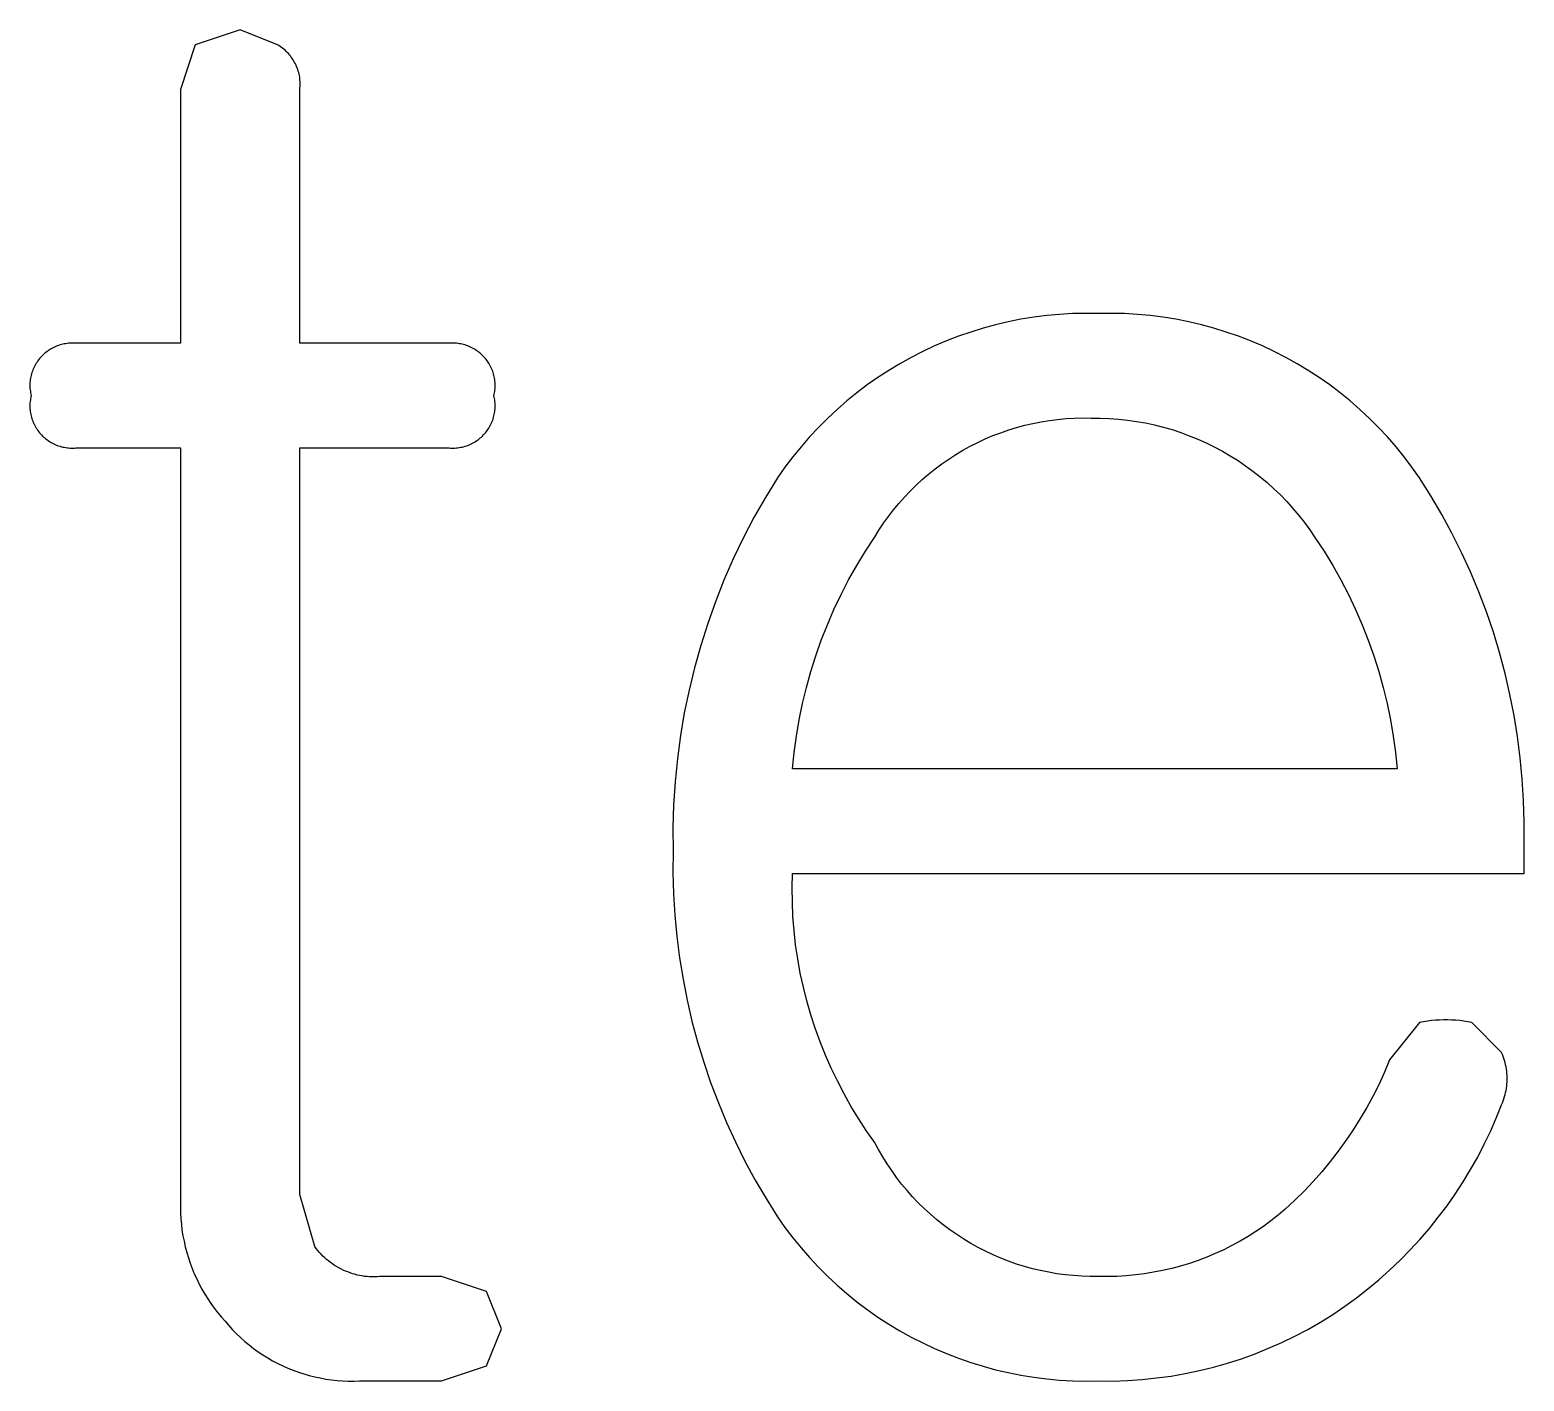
# Model space of a CAD drawing. Header units: millimetres. Extents: x 3033 to 5773, y 123 to 1487.
# Drawn here: x 5426.61 to 5436.93, y 247.4 to 256.73 of the extents above; entities that cross this region are included whole.
import ezdxf

# ---------------------------------------------------------------- set-up
doc = ezdxf.new("R2010")
doc.units = ezdxf.units.MM
doc.header["$MEASUREMENT"] = 0
doc.layers.add('TEX', color=70, linetype='Continuous')

msp = doc.modelspace()

# ---------------------------------------------------------------- linework, layer by layer
at = {"layer": 'TEX'}
for p, q in [((5428.063, 256.728), (5427.753, 256.624)), ((5428.32, 256.624), (5428.063, 256.728)), ((5427.753, 256.624), (5427.65, 256.315)), ((5428.33, 256.619), (5428.32, 256.624)), ((5428.339, 256.613), (5428.33, 256.619)), ((5428.348, 256.607), (5428.339, 256.613)), ((5428.356, 256.601), (5428.348, 256.607)), ((5428.365, 256.594), (5428.356, 256.601)), ((5428.373, 256.587), (5428.365, 256.594)), ((5428.381, 256.579), (5428.373, 256.587)), ((5428.388, 256.572), (5428.381, 256.579)), ((5428.396, 256.564), (5428.388, 256.572)), ((5428.403, 256.556), (5428.396, 256.564)), ((5428.41, 256.548), (5428.403, 256.556)), ((5428.416, 256.539), (5428.41, 256.548)), ((5428.423, 256.53), (5428.416, 256.539)), ((5428.429, 256.521), (5428.423, 256.53)), ((5428.434, 256.512), (5428.429, 256.521)), ((5428.439, 256.503), (5428.434, 256.512)), ((5428.444, 256.493), (5428.439, 256.503)), ((5428.449, 256.483), (5428.444, 256.493)), ((5428.453, 256.474), (5428.449, 256.483)), ((5428.457, 256.464), (5428.453, 256.474)), ((5428.461, 256.453), (5428.457, 256.464)), ((5428.464, 256.443), (5428.461, 256.453)), ((5428.467, 256.433), (5428.464, 256.443)), ((5428.47, 256.422), (5428.467, 256.433)), ((5428.472, 256.412), (5428.47, 256.422)), ((5428.474, 256.401), (5428.472, 256.412)), ((5428.475, 256.39), (5428.474, 256.401)), ((5428.476, 256.38), (5428.475, 256.39)), ((5428.475, 256.315), (5428.476, 256.326)), ((5428.477, 256.369), (5428.476, 256.38)), ((5428.476, 256.326), (5428.477, 256.337)), ((5428.477, 256.358), (5428.477, 256.369)), ((5428.477, 256.347), (5428.477, 256.358)), ((5428.477, 256.337), (5428.477, 256.347)), ((5427.65, 256.315), (5427.65, 254.563)), ((5428.475, 254.563), (5428.475, 256.315)), ((5433.28, 254.691), (5433.194, 254.668)), ((5433.367, 254.712), (5433.28, 254.691)), ((5433.455, 254.729), (5433.367, 254.712)), ((5433.544, 254.743), (5433.455, 254.729)), ((5433.633, 254.755), (5433.544, 254.743)), ((5433.722, 254.763), (5433.633, 254.755)), ((5433.811, 254.768), (5433.722, 254.763)), ((5433.901, 254.77), (5433.811, 254.768)), ((5433.99, 254.769), (5433.901, 254.77)), ((5434.08, 254.77), (5433.99, 254.769)), ((5434.17, 254.768), (5434.08, 254.77)), ((5434.259, 254.763), (5434.17, 254.768)), ((5434.348, 254.755), (5434.259, 254.763)), ((5434.437, 254.743), (5434.348, 254.755)), ((5434.525, 254.729), (5434.437, 254.743)), ((5434.613, 254.712), (5434.525, 254.729)), ((5434.701, 254.691), (5434.613, 254.712)), ((5434.787, 254.668), (5434.701, 254.691)), ((5432.94, 254.58), (5432.858, 254.545)), ((5433.024, 254.612), (5432.94, 254.58)), ((5433.108, 254.641), (5433.024, 254.612)), ((5433.194, 254.668), (5433.108, 254.641)), ((5434.873, 254.641), (5434.787, 254.668)), ((5434.957, 254.612), (5434.873, 254.641)), ((5435.041, 254.58), (5434.957, 254.612)), ((5435.123, 254.545), (5435.041, 254.58)), ((5426.684, 254.466), (5426.678, 254.458)), ((5426.691, 254.473), (5426.684, 254.466)), ((5426.698, 254.48), (5426.691, 254.473)), ((5426.705, 254.487), (5426.698, 254.48)), ((5426.713, 254.494), (5426.705, 254.487)), ((5426.721, 254.5), (5426.713, 254.494)), ((5426.729, 254.507), (5426.721, 254.5)), ((5426.737, 254.512), (5426.729, 254.507)), ((5426.745, 254.518), (5426.737, 254.512)), ((5426.754, 254.523), (5426.745, 254.518)), ((5426.763, 254.528), (5426.754, 254.523)), ((5426.772, 254.533), (5426.763, 254.528)), ((5426.781, 254.537), (5426.772, 254.533)), ((5426.79, 254.541), (5426.781, 254.537)), ((5426.8, 254.545), (5426.79, 254.541)), ((5426.809, 254.548), (5426.8, 254.545)), ((5426.819, 254.552), (5426.809, 254.548)), ((5426.828, 254.554), (5426.819, 254.552)), ((5426.838, 254.557), (5426.828, 254.554)), ((5426.848, 254.559), (5426.838, 254.557)), ((5426.858, 254.56), (5426.848, 254.559)), ((5426.868, 254.562), (5426.858, 254.56)), ((5426.878, 254.563), (5426.868, 254.562)), ((5426.888, 254.563), (5426.878, 254.563)), ((5426.898, 254.564), (5426.888, 254.563)), ((5426.908, 254.564), (5426.898, 254.564)), ((5426.918, 254.563), (5426.908, 254.564)), ((5426.929, 254.563), (5426.918, 254.563)), ((5427.65, 254.563), (5426.929, 254.563)), ((5429.506, 254.563), (5428.475, 254.563)), ((5429.516, 254.563), (5429.506, 254.563)), ((5429.526, 254.564), (5429.516, 254.563)), ((5429.536, 254.564), (5429.526, 254.564)), ((5429.546, 254.563), (5429.536, 254.564)), ((5429.556, 254.563), (5429.546, 254.563)), ((5429.566, 254.562), (5429.556, 254.563)), ((5429.576, 254.56), (5429.566, 254.562)), ((5429.586, 254.559), (5429.576, 254.56)), ((5429.596, 254.557), (5429.586, 254.559)), ((5429.606, 254.554), (5429.596, 254.557)), ((5429.616, 254.552), (5429.606, 254.554)), ((5429.625, 254.548), (5429.616, 254.552)), ((5429.635, 254.545), (5429.625, 254.548)), ((5429.644, 254.541), (5429.635, 254.545)), ((5429.654, 254.537), (5429.644, 254.541)), ((5429.663, 254.533), (5429.654, 254.537)), ((5429.672, 254.528), (5429.663, 254.533)), ((5429.68, 254.523), (5429.672, 254.528)), ((5429.689, 254.518), (5429.68, 254.523)), ((5429.697, 254.512), (5429.689, 254.518)), ((5429.706, 254.507), (5429.697, 254.512)), ((5429.714, 254.5), (5429.706, 254.507)), ((5429.721, 254.494), (5429.714, 254.5)), ((5429.729, 254.487), (5429.721, 254.494)), ((5429.736, 254.48), (5429.729, 254.487)), ((5429.743, 254.473), (5429.736, 254.48)), ((5429.75, 254.466), (5429.743, 254.473)), ((5429.757, 254.458), (5429.75, 254.466)), ((5432.697, 254.466), (5432.619, 254.422)), ((5432.777, 254.507), (5432.697, 254.466)), ((5432.858, 254.545), (5432.777, 254.507)), ((5435.204, 254.507), (5435.123, 254.545)), ((5435.284, 254.466), (5435.204, 254.507)), ((5435.362, 254.422), (5435.284, 254.466)), ((5426.625, 254.361), (5426.622, 254.352)), ((5426.628, 254.371), (5426.625, 254.361)), ((5426.631, 254.38), (5426.628, 254.371)), ((5426.635, 254.39), (5426.631, 254.38)), ((5426.64, 254.399), (5426.635, 254.39)), ((5426.644, 254.408), (5426.64, 254.399)), ((5426.649, 254.417), (5426.644, 254.408)), ((5426.654, 254.425), (5426.649, 254.417)), ((5426.66, 254.434), (5426.654, 254.425)), ((5426.665, 254.442), (5426.66, 254.434)), ((5426.671, 254.45), (5426.665, 254.442)), ((5426.678, 254.458), (5426.671, 254.45)), ((5429.763, 254.45), (5429.757, 254.458)), ((5429.769, 254.442), (5429.763, 254.45)), ((5429.775, 254.434), (5429.769, 254.442)), ((5429.78, 254.425), (5429.775, 254.434)), ((5429.785, 254.417), (5429.78, 254.425)), ((5429.79, 254.408), (5429.785, 254.417)), ((5429.795, 254.399), (5429.79, 254.408)), ((5429.799, 254.39), (5429.795, 254.399)), ((5429.803, 254.38), (5429.799, 254.39)), ((5429.807, 254.371), (5429.803, 254.38)), ((5429.81, 254.361), (5429.807, 254.371)), ((5429.813, 254.352), (5429.81, 254.361)), ((5432.542, 254.376), (5432.467, 254.327)), ((5432.619, 254.422), (5432.542, 254.376)), ((5435.439, 254.376), (5435.362, 254.422)), ((5435.514, 254.327), (5435.439, 254.376)), ((5426.612, 254.302), (5426.611, 254.292)), ((5426.611, 254.292), (5426.611, 254.282)), ((5426.611, 254.282), (5426.611, 254.272)), ((5426.611, 254.272), (5426.611, 254.262)), ((5426.611, 254.262), (5426.611, 254.252)), ((5426.613, 254.312), (5426.612, 254.302)), ((5426.615, 254.322), (5426.613, 254.312)), ((5426.617, 254.332), (5426.615, 254.322)), ((5426.619, 254.342), (5426.617, 254.332)), ((5426.622, 254.352), (5426.619, 254.342)), ((5429.815, 254.342), (5429.813, 254.352)), ((5429.818, 254.332), (5429.815, 254.342)), ((5429.819, 254.322), (5429.818, 254.332)), ((5429.821, 254.312), (5429.819, 254.322)), ((5429.822, 254.302), (5429.821, 254.312)), ((5429.823, 254.292), (5429.822, 254.302)), ((5429.824, 254.282), (5429.823, 254.292)), ((5429.823, 254.252), (5429.824, 254.262)), ((5429.824, 254.272), (5429.824, 254.282)), ((5429.824, 254.262), (5429.824, 254.272)), ((5432.393, 254.276), (5432.322, 254.222)), ((5432.467, 254.327), (5432.393, 254.276)), ((5435.587, 254.276), (5435.514, 254.327)), ((5435.659, 254.222), (5435.587, 254.276)), ((5426.611, 254.252), (5426.612, 254.242)), ((5426.612, 254.162), (5426.611, 254.152)), ((5426.612, 254.242), (5426.614, 254.231)), ((5426.614, 254.172), (5426.612, 254.162)), ((5426.614, 254.231), (5426.615, 254.222)), ((5426.615, 254.182), (5426.614, 254.172)), ((5426.615, 254.222), (5426.617, 254.212)), ((5426.617, 254.192), (5426.615, 254.182)), ((5426.617, 254.212), (5426.619, 254.202)), ((5426.619, 254.202), (5426.617, 254.192)), ((5429.815, 254.202), (5429.817, 254.212)), ((5429.817, 254.192), (5429.815, 254.202)), ((5429.817, 254.212), (5429.819, 254.222)), ((5429.819, 254.182), (5429.817, 254.192)), ((5429.819, 254.222), (5429.821, 254.231)), ((5429.821, 254.172), (5429.819, 254.182)), ((5429.821, 254.231), (5429.822, 254.242)), ((5429.822, 254.162), (5429.821, 254.172)), ((5429.822, 254.242), (5429.823, 254.252)), ((5429.823, 254.152), (5429.822, 254.162)), ((5432.252, 254.165), (5432.185, 254.107)), ((5432.322, 254.222), (5432.252, 254.165)), ((5435.729, 254.165), (5435.659, 254.222)), ((5435.796, 254.107), (5435.729, 254.165)), ((5426.611, 254.152), (5426.611, 254.142)), ((5426.611, 254.142), (5426.611, 254.132)), ((5426.611, 254.132), (5426.611, 254.122)), ((5426.611, 254.122), (5426.611, 254.112)), ((5426.611, 254.112), (5426.612, 254.102)), ((5426.612, 254.102), (5426.613, 254.092)), ((5426.613, 254.092), (5426.615, 254.082)), ((5426.615, 254.082), (5426.617, 254.072)), ((5426.617, 254.072), (5426.619, 254.062)), ((5426.619, 254.062), (5426.622, 254.052)), ((5426.622, 254.052), (5426.625, 254.042)), ((5429.81, 254.042), (5429.813, 254.052)), ((5429.813, 254.052), (5429.815, 254.062)), ((5429.815, 254.062), (5429.818, 254.072)), ((5429.818, 254.072), (5429.819, 254.082)), ((5429.819, 254.082), (5429.821, 254.092)), ((5429.821, 254.092), (5429.822, 254.102)), ((5429.822, 254.102), (5429.823, 254.112)), ((5429.824, 254.142), (5429.823, 254.152)), ((5429.823, 254.112), (5429.824, 254.122)), ((5429.824, 254.132), (5429.824, 254.142)), ((5429.824, 254.122), (5429.824, 254.132)), ((5432.185, 254.107), (5432.119, 254.045)), ((5435.862, 254.045), (5435.796, 254.107)), ((5426.625, 254.042), (5426.628, 254.033)), ((5426.628, 254.033), (5426.631, 254.023)), ((5426.631, 254.023), (5426.635, 254.014)), ((5426.635, 254.014), (5426.64, 254.005)), ((5426.64, 254.005), (5426.644, 253.996)), ((5426.644, 253.996), (5426.649, 253.987)), ((5426.649, 253.987), (5426.654, 253.978)), ((5426.654, 253.978), (5426.66, 253.97)), ((5426.66, 253.97), (5426.665, 253.961)), ((5426.665, 253.961), (5426.671, 253.953)), ((5426.671, 253.953), (5426.678, 253.945)), ((5429.757, 253.945), (5429.763, 253.953)), ((5429.763, 253.953), (5429.769, 253.961)), ((5429.769, 253.961), (5429.775, 253.97)), ((5429.775, 253.97), (5429.78, 253.978)), ((5429.78, 253.978), (5429.785, 253.987)), ((5429.785, 253.987), (5429.79, 253.996)), ((5429.79, 253.996), (5429.795, 254.005)), ((5429.795, 254.005), (5429.799, 254.014)), ((5429.799, 254.014), (5429.803, 254.023)), ((5429.803, 254.023), (5429.807, 254.033)), ((5429.807, 254.033), (5429.81, 254.042)), ((5432.056, 253.982), (5431.995, 253.917)), ((5432.119, 254.045), (5432.056, 253.982)), ((5433.315, 253.946), (5433.37, 253.965)), ((5433.37, 253.965), (5433.425, 253.982)), ((5433.425, 253.982), (5433.481, 253.997)), ((5433.481, 253.997), (5433.537, 254.01)), ((5433.537, 254.01), (5433.594, 254.021)), ((5433.594, 254.021), (5433.651, 254.031)), ((5433.651, 254.031), (5433.708, 254.038)), ((5433.708, 254.038), (5433.766, 254.043)), ((5433.766, 254.043), (5433.823, 254.046)), ((5433.823, 254.046), (5433.881, 254.048)), ((5433.881, 254.048), (5433.939, 254.047)), ((5433.939, 254.047), (5434.002, 254.047)), ((5434.002, 254.047), (5434.065, 254.044)), ((5434.065, 254.044), (5434.128, 254.04)), ((5434.128, 254.04), (5434.191, 254.033)), ((5434.191, 254.033), (5434.253, 254.024)), ((5434.253, 254.024), (5434.315, 254.013)), ((5434.315, 254.013), (5434.377, 254)), ((5434.377, 254), (5434.438, 253.984)), ((5434.438, 253.984), (5434.498, 253.967)), ((5434.498, 253.967), (5434.558, 253.947)), ((5435.925, 253.982), (5435.862, 254.045)), ((5435.986, 253.917), (5435.925, 253.982)), ((5426.678, 253.945), (5426.684, 253.938)), ((5426.684, 253.938), (5426.691, 253.93)), ((5426.691, 253.93), (5426.698, 253.923)), ((5426.698, 253.923), (5426.705, 253.916)), ((5426.705, 253.916), (5426.713, 253.91)), ((5426.713, 253.91), (5426.721, 253.903)), ((5426.721, 253.903), (5426.729, 253.897)), ((5426.729, 253.897), (5426.737, 253.891)), ((5426.737, 253.891), (5426.745, 253.886)), ((5426.745, 253.886), (5426.754, 253.88)), ((5426.754, 253.88), (5426.763, 253.875)), ((5426.763, 253.875), (5426.772, 253.871)), ((5426.772, 253.871), (5426.781, 253.866)), ((5426.781, 253.866), (5426.79, 253.862)), ((5426.79, 253.862), (5426.8, 253.858)), ((5426.8, 253.858), (5426.809, 253.855)), ((5426.809, 253.855), (5426.819, 253.852)), ((5426.819, 253.852), (5426.828, 253.849)), ((5426.828, 253.849), (5426.838, 253.847)), ((5426.838, 253.847), (5426.848, 253.845)), ((5426.848, 253.845), (5426.858, 253.843)), ((5429.576, 253.843), (5429.586, 253.845)), ((5429.586, 253.845), (5429.596, 253.847)), ((5429.596, 253.847), (5429.606, 253.849)), ((5429.606, 253.849), (5429.616, 253.852)), ((5429.616, 253.852), (5429.625, 253.855)), ((5429.625, 253.855), (5429.635, 253.858)), ((5429.635, 253.858), (5429.644, 253.862)), ((5429.644, 253.862), (5429.654, 253.866)), ((5429.654, 253.866), (5429.663, 253.871)), ((5429.663, 253.871), (5429.672, 253.875)), ((5429.672, 253.875), (5429.68, 253.88)), ((5429.68, 253.88), (5429.689, 253.886)), ((5429.689, 253.886), (5429.697, 253.891)), ((5429.697, 253.891), (5429.706, 253.897)), ((5429.706, 253.897), (5429.714, 253.903)), ((5429.714, 253.903), (5429.721, 253.91)), ((5429.721, 253.91), (5429.729, 253.916)), ((5429.729, 253.916), (5429.736, 253.923)), ((5429.736, 253.923), (5429.743, 253.93)), ((5429.743, 253.93), (5429.75, 253.938)), ((5429.75, 253.938), (5429.757, 253.945)), ((5431.936, 253.849), (5431.879, 253.78)), ((5431.995, 253.917), (5431.936, 253.849)), ((5433.054, 253.825), (5433.104, 253.852)), ((5433.104, 253.852), (5433.156, 253.879)), ((5433.156, 253.879), (5433.208, 253.903)), ((5433.208, 253.903), (5433.261, 253.926)), ((5433.261, 253.926), (5433.315, 253.946)), ((5434.558, 253.947), (5434.617, 253.925)), ((5434.617, 253.925), (5434.676, 253.901)), ((5434.676, 253.901), (5434.733, 253.876)), ((5434.733, 253.876), (5434.79, 253.848)), ((5434.79, 253.848), (5434.846, 253.818)), ((5436.045, 253.849), (5435.986, 253.917)), ((5436.101, 253.78), (5436.045, 253.849)), ((5426.858, 253.843), (5426.868, 253.842)), ((5426.868, 253.842), (5426.878, 253.841)), ((5426.878, 253.841), (5426.888, 253.84)), ((5426.888, 253.84), (5426.898, 253.84)), ((5426.898, 253.84), (5426.908, 253.84)), ((5426.908, 253.84), (5426.918, 253.84)), ((5426.918, 253.84), (5426.929, 253.841)), ((5426.929, 253.841), (5427.65, 253.841)), ((5427.65, 253.841), (5427.65, 248.635)), ((5428.475, 248.686), (5428.475, 253.841)), ((5428.475, 253.841), (5429.506, 253.841)), ((5429.506, 253.841), (5429.516, 253.84)), ((5429.516, 253.84), (5429.526, 253.84)), ((5429.526, 253.84), (5429.536, 253.84)), ((5429.536, 253.84), (5429.546, 253.84)), ((5429.546, 253.84), (5429.556, 253.841)), ((5429.556, 253.841), (5429.566, 253.842)), ((5429.566, 253.842), (5429.576, 253.843)), ((5431.879, 253.78), (5431.825, 253.708)), ((5432.908, 253.731), (5432.956, 253.764)), ((5432.956, 253.764), (5433.004, 253.795)), ((5433.004, 253.795), (5433.054, 253.825)), ((5434.846, 253.818), (5434.9, 253.787)), ((5434.9, 253.787), (5434.954, 253.753)), ((5434.954, 253.753), (5435.006, 253.718)), ((5436.155, 253.708), (5436.101, 253.78)), ((5431.825, 253.708), (5431.774, 253.635)), ((5432.773, 253.622), (5432.817, 253.66)), ((5432.817, 253.66), (5432.862, 253.696)), ((5432.862, 253.696), (5432.908, 253.731)), ((5435.006, 253.718), (5435.057, 253.681)), ((5435.057, 253.681), (5435.107, 253.642)), ((5435.107, 253.642), (5435.155, 253.602)), ((5436.207, 253.635), (5436.155, 253.708)), ((5431.774, 253.635), (5431.69, 253.499)), ((5432.65, 253.501), (5432.689, 253.543)), ((5432.689, 253.543), (5432.731, 253.583)), ((5432.731, 253.583), (5432.773, 253.622)), ((5435.155, 253.602), (5435.202, 253.559)), ((5435.202, 253.559), (5435.247, 253.516)), ((5436.286, 253.509), (5436.207, 253.635)), ((5431.69, 253.499), (5431.611, 253.36)), ((5432.575, 253.413), (5432.612, 253.457)), ((5432.612, 253.457), (5432.65, 253.501)), ((5435.247, 253.516), (5435.291, 253.47)), ((5435.291, 253.47), (5435.333, 253.423)), ((5436.361, 253.382), (5436.286, 253.509)), ((5431.611, 253.36), (5431.537, 253.218)), ((5432.506, 253.32), (5432.54, 253.367)), ((5432.54, 253.367), (5432.575, 253.413)), ((5435.333, 253.423), (5435.374, 253.375)), ((5435.374, 253.375), (5435.413, 253.326)), ((5436.431, 253.251), (5436.361, 253.382)), ((5432.444, 253.222), (5432.474, 253.272)), ((5432.474, 253.272), (5432.506, 253.32)), ((5435.413, 253.326), (5435.45, 253.275)), ((5435.45, 253.275), (5435.485, 253.222)), ((5436.498, 253.119), (5436.431, 253.251)), ((5431.537, 253.218), (5431.468, 253.074)), ((5432.321, 253.029), (5432.381, 253.127)), ((5432.381, 253.127), (5432.444, 253.222)), ((5435.485, 253.222), (5435.548, 253.127)), ((5435.548, 253.127), (5435.608, 253.029)), ((5431.468, 253.074), (5431.404, 252.928)), ((5432.265, 252.93), (5432.321, 253.029)), ((5435.608, 253.029), (5435.664, 252.93)), ((5436.559, 252.984), (5436.498, 253.119)), ((5431.404, 252.928), (5431.345, 252.779)), ((5432.213, 252.828), (5432.265, 252.93)), ((5435.664, 252.93), (5435.717, 252.828)), ((5436.616, 252.847), (5436.559, 252.984)), ((5432.163, 252.725), (5432.213, 252.828)), ((5435.717, 252.828), (5435.766, 252.725)), ((5436.669, 252.709), (5436.616, 252.847)), ((5431.345, 252.779), (5431.292, 252.629)), ((5432.118, 252.62), (5432.163, 252.725)), ((5435.766, 252.725), (5435.811, 252.62)), ((5431.292, 252.629), (5431.243, 252.477)), ((5432.076, 252.514), (5432.118, 252.62)), ((5435.811, 252.62), (5435.853, 252.514)), ((5436.717, 252.568), (5436.669, 252.709)), ((5432.038, 252.406), (5432.076, 252.514)), ((5435.853, 252.514), (5435.892, 252.406)), ((5436.76, 252.427), (5436.717, 252.568)), ((5431.243, 252.477), (5431.2, 252.323)), ((5432.003, 252.297), (5432.038, 252.406)), ((5435.892, 252.406), (5435.926, 252.297)), ((5436.798, 252.284), (5436.76, 252.427)), ((5431.2, 252.323), (5431.163, 252.167)), ((5431.973, 252.187), (5432.003, 252.297)), ((5435.926, 252.297), (5435.957, 252.187)), ((5436.831, 252.139), (5436.798, 252.284)), ((5431.163, 252.167), (5431.13, 252.011)), ((5431.946, 252.076), (5431.973, 252.187)), ((5435.957, 252.187), (5435.984, 252.076)), ((5436.86, 251.994), (5436.831, 252.139)), ((5431.13, 252.011), (5431.104, 251.854)), ((5431.923, 251.964), (5431.946, 252.076)), ((5435.984, 252.076), (5436.007, 251.964)), ((5436.884, 251.848), (5436.86, 251.994)), ((5431.904, 251.851), (5431.923, 251.964)), ((5436.007, 251.964), (5436.026, 251.851)), ((5431.104, 251.854), (5431.082, 251.695)), ((5431.888, 251.738), (5431.904, 251.851)), ((5436.026, 251.851), (5436.041, 251.738)), ((5436.903, 251.701), (5436.884, 251.848)), ((5431.082, 251.695), (5431.066, 251.536)), ((5431.877, 251.624), (5431.888, 251.738)), ((5436.041, 251.738), (5436.052, 251.624)), ((5436.917, 251.553), (5436.903, 251.701)), ((5436.052, 251.624), (5431.877, 251.624)), ((5431.066, 251.536), (5431.056, 251.377)), ((5436.926, 251.405), (5436.917, 251.553)), ((5431.056, 251.377), (5431.051, 251.217)), ((5436.93, 251.257), (5436.926, 251.405)), ((5431.051, 251.217), (5431.052, 251.057)), ((5436.929, 251.109), (5436.93, 251.257)), ((5436.929, 250.903), (5436.929, 251.109)), ((5431.052, 251.057), (5431.051, 250.909)), ((5431.051, 250.909), (5431.055, 250.761)), ((5431.875, 250.804), (5431.877, 250.903)), ((5431.877, 250.903), (5436.929, 250.903)), ((5431.055, 250.761), (5431.064, 250.613)), ((5431.876, 250.705), (5431.875, 250.804)), ((5431.88, 250.606), (5431.876, 250.705)), ((5431.064, 250.613), (5431.078, 250.466)), ((5431.888, 250.508), (5431.88, 250.606)), ((5431.078, 250.466), (5431.097, 250.319)), ((5431.899, 250.41), (5431.888, 250.508)), ((5431.914, 250.312), (5431.899, 250.41)), ((5431.097, 250.319), (5431.121, 250.173)), ((5431.931, 250.214), (5431.914, 250.312)), ((5431.121, 250.173), (5431.149, 250.027)), ((5431.952, 250.118), (5431.931, 250.214)), ((5431.149, 250.027), (5431.183, 249.883)), ((5431.976, 250.022), (5431.952, 250.118)), ((5432.004, 249.927), (5431.976, 250.022)), ((5432.034, 249.833), (5432.004, 249.927)), ((5431.183, 249.883), (5431.221, 249.74)), ((5432.068, 249.74), (5432.034, 249.833)), ((5436.207, 249.872), (5436.001, 249.614)), ((5436.234, 249.877), (5436.207, 249.872)), ((5436.262, 249.882), (5436.234, 249.877)), ((5436.29, 249.886), (5436.262, 249.882)), ((5436.317, 249.889), (5436.29, 249.886)), ((5436.345, 249.89), (5436.317, 249.889)), ((5436.373, 249.891), (5436.345, 249.89)), ((5436.401, 249.891), (5436.373, 249.891)), ((5436.429, 249.89), (5436.401, 249.891)), ((5436.457, 249.889), (5436.429, 249.89)), ((5436.485, 249.886), (5436.457, 249.889)), ((5436.513, 249.882), (5436.485, 249.886)), ((5436.54, 249.877), (5436.513, 249.882)), ((5436.568, 249.872), (5436.54, 249.877)), ((5436.774, 249.666), (5436.568, 249.872)), ((5431.221, 249.74), (5431.264, 249.598)), ((5432.104, 249.648), (5432.068, 249.74)), ((5432.144, 249.558), (5432.104, 249.648)), ((5436.001, 249.614), (5435.966, 249.531)), ((5436.78, 249.652), (5436.774, 249.666)), ((5436.785, 249.638), (5436.78, 249.652)), ((5436.79, 249.624), (5436.785, 249.638)), ((5436.795, 249.61), (5436.79, 249.624)), ((5431.264, 249.598), (5431.312, 249.458)), ((5432.187, 249.469), (5432.144, 249.558)), ((5435.966, 249.531), (5435.928, 249.448)), ((5436.799, 249.596), (5436.795, 249.61)), ((5436.802, 249.581), (5436.799, 249.596)), ((5436.805, 249.567), (5436.802, 249.581)), ((5436.808, 249.552), (5436.805, 249.567)), ((5436.81, 249.537), (5436.808, 249.552)), ((5436.811, 249.522), (5436.81, 249.537)), ((5436.812, 249.508), (5436.811, 249.522)), ((5431.312, 249.458), (5431.365, 249.319)), ((5432.233, 249.381), (5432.187, 249.469)), ((5435.928, 249.448), (5435.887, 249.367)), ((5436.805, 249.404), (5436.808, 249.419)), ((5436.808, 249.419), (5436.81, 249.433)), ((5436.81, 249.433), (5436.811, 249.448)), ((5436.811, 249.448), (5436.812, 249.463)), ((5436.813, 249.493), (5436.812, 249.508)), ((5436.812, 249.463), (5436.813, 249.478)), ((5436.813, 249.478), (5436.813, 249.493)), ((5431.365, 249.319), (5431.422, 249.182)), ((5432.281, 249.295), (5432.233, 249.381)), ((5435.887, 249.367), (5435.844, 249.287)), ((5436.737, 249.212), (5436.774, 249.305)), ((5436.774, 249.305), (5436.78, 249.319)), ((5436.78, 249.319), (5436.785, 249.332)), ((5436.785, 249.332), (5436.79, 249.346)), ((5436.79, 249.346), (5436.795, 249.361)), ((5436.795, 249.361), (5436.799, 249.375)), ((5436.799, 249.375), (5436.802, 249.389)), ((5436.802, 249.389), (5436.805, 249.404)), ((5432.333, 249.21), (5432.281, 249.295)), ((5432.387, 249.128), (5432.333, 249.21)), ((5435.798, 249.209), (5435.75, 249.132)), ((5435.844, 249.287), (5435.798, 249.209)), ((5436.697, 249.121), (5436.737, 249.212)), ((5431.422, 249.182), (5431.483, 249.048)), ((5432.444, 249.047), (5432.387, 249.128)), ((5435.75, 249.132), (5435.699, 249.057)), ((5436.654, 249.032), (5436.697, 249.121)), ((5431.483, 249.048), (5431.549, 248.915)), ((5432.471, 248.996), (5432.444, 249.047)), ((5432.5, 248.946), (5432.471, 248.996)), ((5435.699, 249.057), (5435.646, 248.984)), ((5436.609, 248.943), (5436.654, 249.032)), ((5431.549, 248.915), (5431.62, 248.785)), ((5432.53, 248.897), (5432.5, 248.946)), ((5432.562, 248.85), (5432.53, 248.897)), ((5435.59, 248.912), (5435.532, 248.842)), ((5435.646, 248.984), (5435.59, 248.912)), ((5436.56, 248.857), (5436.609, 248.943)), ((5432.596, 248.803), (5432.562, 248.85)), ((5432.631, 248.757), (5432.596, 248.803)), ((5435.532, 248.842), (5435.472, 248.775)), ((5436.508, 248.772), (5436.56, 248.857)), ((5428.578, 248.325), (5428.475, 248.686)), ((5431.62, 248.785), (5431.695, 248.657)), ((5432.668, 248.713), (5432.631, 248.757)), ((5432.706, 248.67), (5432.668, 248.713)), ((5435.41, 248.709), (5435.346, 248.645)), ((5435.472, 248.775), (5435.41, 248.709)), ((5436.397, 248.607), (5436.454, 248.688)), ((5436.454, 248.688), (5436.508, 248.772)), ((5427.65, 248.635), (5427.65, 248.595)), ((5427.65, 248.595), (5427.651, 248.556)), ((5431.695, 248.657), (5431.774, 248.532)), ((5432.746, 248.628), (5432.706, 248.67)), ((5432.787, 248.588), (5432.746, 248.628)), ((5432.829, 248.549), (5432.787, 248.588)), ((5435.279, 248.583), (5435.23, 248.542)), ((5435.346, 248.645), (5435.279, 248.583)), ((5436.337, 248.528), (5436.397, 248.607)), ((5427.651, 248.556), (5427.653, 248.517)), ((5427.653, 248.517), (5427.657, 248.478)), ((5431.774, 248.532), (5431.825, 248.458)), ((5432.873, 248.511), (5432.829, 248.549)), ((5432.918, 248.475), (5432.873, 248.511)), ((5435.18, 248.503), (5435.129, 248.465)), ((5435.23, 248.542), (5435.18, 248.503)), ((5436.275, 248.45), (5436.337, 248.528)), ((5427.657, 248.478), (5427.661, 248.439)), ((5427.661, 248.439), (5427.668, 248.4)), ((5427.668, 248.4), (5427.675, 248.362)), ((5431.825, 248.458), (5431.879, 248.387)), ((5431.879, 248.387), (5431.936, 248.317)), ((5432.964, 248.441), (5432.918, 248.475)), ((5433.011, 248.408), (5432.964, 248.441)), ((5433.06, 248.376), (5433.011, 248.408)), ((5433.109, 248.347), (5433.06, 248.376)), ((5435.023, 248.395), (5434.968, 248.363)), ((5435.076, 248.429), (5435.023, 248.395)), ((5435.129, 248.465), (5435.076, 248.429)), ((5436.21, 248.375), (5436.275, 248.45)), ((5427.675, 248.362), (5427.684, 248.323)), ((5427.684, 248.323), (5427.694, 248.285)), ((5427.694, 248.285), (5427.705, 248.248)), ((5428.588, 248.312), (5428.578, 248.325)), ((5428.599, 248.298), (5428.588, 248.312)), ((5428.61, 248.285), (5428.599, 248.298)), ((5428.622, 248.273), (5428.61, 248.285)), ((5428.634, 248.26), (5428.622, 248.273)), ((5431.936, 248.317), (5431.995, 248.25)), ((5433.159, 248.319), (5433.109, 248.347)), ((5433.211, 248.293), (5433.159, 248.319)), ((5433.263, 248.268), (5433.211, 248.293)), ((5434.797, 248.277), (5434.738, 248.253)), ((5434.855, 248.304), (5434.797, 248.277)), ((5434.912, 248.332), (5434.855, 248.304)), ((5434.968, 248.363), (5434.912, 248.332)), ((5436.073, 248.231), (5436.143, 248.302)), ((5436.143, 248.302), (5436.21, 248.375)), ((5427.705, 248.248), (5427.718, 248.211)), ((5427.718, 248.211), (5427.731, 248.174)), ((5427.731, 248.174), (5427.746, 248.138)), ((5428.646, 248.249), (5428.634, 248.26)), ((5428.659, 248.237), (5428.646, 248.249)), ((5428.672, 248.226), (5428.659, 248.237)), ((5428.686, 248.216), (5428.672, 248.226)), ((5428.7, 248.206), (5428.686, 248.216)), ((5428.714, 248.196), (5428.7, 248.206)), ((5428.729, 248.187), (5428.714, 248.196)), ((5428.744, 248.179), (5428.729, 248.187)), ((5428.759, 248.171), (5428.744, 248.179)), ((5428.774, 248.163), (5428.759, 248.171)), ((5431.995, 248.25), (5432.056, 248.184)), ((5432.056, 248.184), (5432.119, 248.121)), ((5433.316, 248.245), (5433.263, 248.268)), ((5433.369, 248.225), (5433.316, 248.245)), ((5433.424, 248.205), (5433.369, 248.225)), ((5433.479, 248.188), (5433.424, 248.205)), ((5433.534, 248.173), (5433.479, 248.188)), ((5433.59, 248.16), (5433.534, 248.173)), ((5434.496, 248.175), (5434.433, 248.16)), ((5434.557, 248.191), (5434.496, 248.175)), ((5434.618, 248.209), (5434.557, 248.191)), ((5434.678, 248.23), (5434.618, 248.209)), ((5434.738, 248.253), (5434.678, 248.23)), ((5436.001, 248.162), (5436.073, 248.231)), ((5427.746, 248.138), (5427.763, 248.102)), ((5427.763, 248.102), (5427.78, 248.067)), ((5427.78, 248.067), (5427.799, 248.032)), ((5428.79, 248.156), (5428.774, 248.163)), ((5428.806, 248.15), (5428.79, 248.156)), ((5428.822, 248.144), (5428.806, 248.15)), ((5428.838, 248.138), (5428.822, 248.144)), ((5428.855, 248.134), (5428.838, 248.138)), ((5428.871, 248.129), (5428.855, 248.134)), ((5428.888, 248.126), (5428.871, 248.129)), ((5428.905, 248.123), (5428.888, 248.126)), ((5428.922, 248.12), (5428.905, 248.123)), ((5428.939, 248.118), (5428.922, 248.12)), ((5428.956, 248.117), (5428.939, 248.118)), ((5428.973, 248.116), (5428.956, 248.117)), ((5428.991, 248.116), (5428.973, 248.116)), ((5429.008, 248.117), (5428.991, 248.116)), ((5429.025, 248.118), (5429.008, 248.117)), ((5429.042, 248.119), (5429.025, 248.118)), ((5429.454, 248.119), (5429.042, 248.119)), ((5429.764, 248.016), (5429.454, 248.119)), ((5432.119, 248.121), (5432.185, 248.06)), ((5433.647, 248.148), (5433.59, 248.16)), ((5433.703, 248.138), (5433.647, 248.148)), ((5433.76, 248.131), (5433.703, 248.138)), ((5433.818, 248.125), (5433.76, 248.131)), ((5433.875, 248.121), (5433.818, 248.125)), ((5433.933, 248.119), (5433.875, 248.121)), ((5433.99, 248.119), (5433.933, 248.119)), ((5434.054, 248.119), (5433.99, 248.119)), ((5434.118, 248.12), (5434.054, 248.119)), ((5434.181, 248.124), (5434.118, 248.12)), ((5434.245, 248.13), (5434.181, 248.124)), ((5434.308, 248.138), (5434.245, 248.13)), ((5434.371, 248.148), (5434.308, 248.138)), ((5434.433, 248.16), (5434.371, 248.148)), ((5435.85, 248.033), (5435.927, 248.096)), ((5435.927, 248.096), (5436.001, 248.162)), ((5427.799, 248.032), (5427.818, 247.998)), ((5427.818, 247.998), (5427.839, 247.965)), ((5427.839, 247.965), (5427.861, 247.932)), ((5429.867, 247.758), (5429.764, 248.016)), ((5432.185, 248.06), (5432.252, 248.001)), ((5432.252, 248.001), (5432.322, 247.945)), ((5435.691, 247.913), (5435.772, 247.971)), ((5435.772, 247.971), (5435.85, 248.033)), ((5427.861, 247.932), (5427.884, 247.901)), ((5427.884, 247.901), (5427.908, 247.869)), ((5427.908, 247.869), (5427.933, 247.839)), ((5432.322, 247.945), (5432.393, 247.891)), ((5432.393, 247.891), (5432.467, 247.839)), ((5435.608, 247.857), (5435.691, 247.913)), ((5427.933, 247.839), (5427.959, 247.81)), ((5427.959, 247.81), (5427.985, 247.78)), ((5427.985, 247.78), (5428.011, 247.751)), ((5429.764, 247.501), (5429.867, 247.758)), ((5432.467, 247.839), (5432.542, 247.79)), ((5432.542, 247.79), (5432.619, 247.744)), ((5435.436, 247.754), (5435.523, 247.804)), ((5435.523, 247.804), (5435.608, 247.857)), ((5428.011, 247.751), (5428.038, 247.724)), ((5428.038, 247.724), (5428.066, 247.697)), ((5428.066, 247.697), (5428.096, 247.671)), ((5428.096, 247.671), (5428.126, 247.646)), ((5432.619, 247.744), (5432.697, 247.701)), ((5432.697, 247.701), (5432.777, 247.66)), ((5432.777, 247.66), (5432.858, 247.622)), ((5435.165, 247.623), (5435.257, 247.664)), ((5435.257, 247.664), (5435.347, 247.707)), ((5435.347, 247.707), (5435.436, 247.754)), ((5428.126, 247.646), (5428.156, 247.622)), ((5428.156, 247.622), (5428.188, 247.599)), ((5428.188, 247.599), (5428.22, 247.577)), ((5428.22, 247.577), (5428.254, 247.557)), ((5428.254, 247.557), (5428.287, 247.537)), ((5432.858, 247.622), (5432.94, 247.587)), ((5432.94, 247.587), (5433.024, 247.554)), ((5433.024, 247.554), (5433.108, 247.525)), ((5434.882, 247.521), (5434.977, 247.551)), ((5434.977, 247.551), (5435.072, 247.586)), ((5435.072, 247.586), (5435.165, 247.623)), ((5428.287, 247.537), (5428.322, 247.519)), ((5428.322, 247.519), (5428.357, 247.502)), ((5428.357, 247.502), (5428.392, 247.486)), ((5428.392, 247.486), (5428.429, 247.472)), ((5428.429, 247.472), (5428.465, 247.458)), ((5428.465, 247.458), (5428.502, 247.446)), ((5428.502, 247.446), (5428.54, 247.435)), ((5429.454, 247.398), (5429.764, 247.501)), ((5433.108, 247.525), (5433.194, 247.499)), ((5433.194, 247.499), (5433.28, 247.475)), ((5433.28, 247.475), (5433.367, 247.455)), ((5433.367, 247.455), (5433.455, 247.437)), ((5434.491, 247.431), (5434.589, 247.449)), ((5434.589, 247.449), (5434.688, 247.469)), ((5434.688, 247.469), (5434.785, 247.493)), ((5434.785, 247.493), (5434.882, 247.521)), ((5428.54, 247.435), (5428.578, 247.426)), ((5428.578, 247.426), (5428.616, 247.418)), ((5428.616, 247.418), (5428.654, 247.411)), ((5428.654, 247.411), (5428.693, 247.405)), ((5428.693, 247.405), (5428.732, 247.401)), ((5428.732, 247.401), (5428.77, 247.398)), ((5428.77, 247.398), (5428.809, 247.397)), ((5428.809, 247.397), (5428.848, 247.396)), ((5428.848, 247.396), (5428.887, 247.398)), ((5428.887, 247.398), (5429.454, 247.398)), ((5433.455, 247.437), (5433.544, 247.423)), ((5433.544, 247.423), (5433.633, 247.412)), ((5433.633, 247.412), (5433.722, 247.404)), ((5433.722, 247.404), (5433.811, 247.398)), ((5433.811, 247.398), (5433.901, 247.397)), ((5433.901, 247.397), (5433.99, 247.398)), ((5433.99, 247.398), (5434.091, 247.397)), ((5434.091, 247.397), (5434.191, 247.401)), ((5434.191, 247.401), (5434.291, 247.407)), ((5434.291, 247.407), (5434.391, 247.418)), ((5434.391, 247.418), (5434.491, 247.431))]:
    msp.add_line(p, q, dxfattribs=at)

doc.saveas('drawing.dxf')
